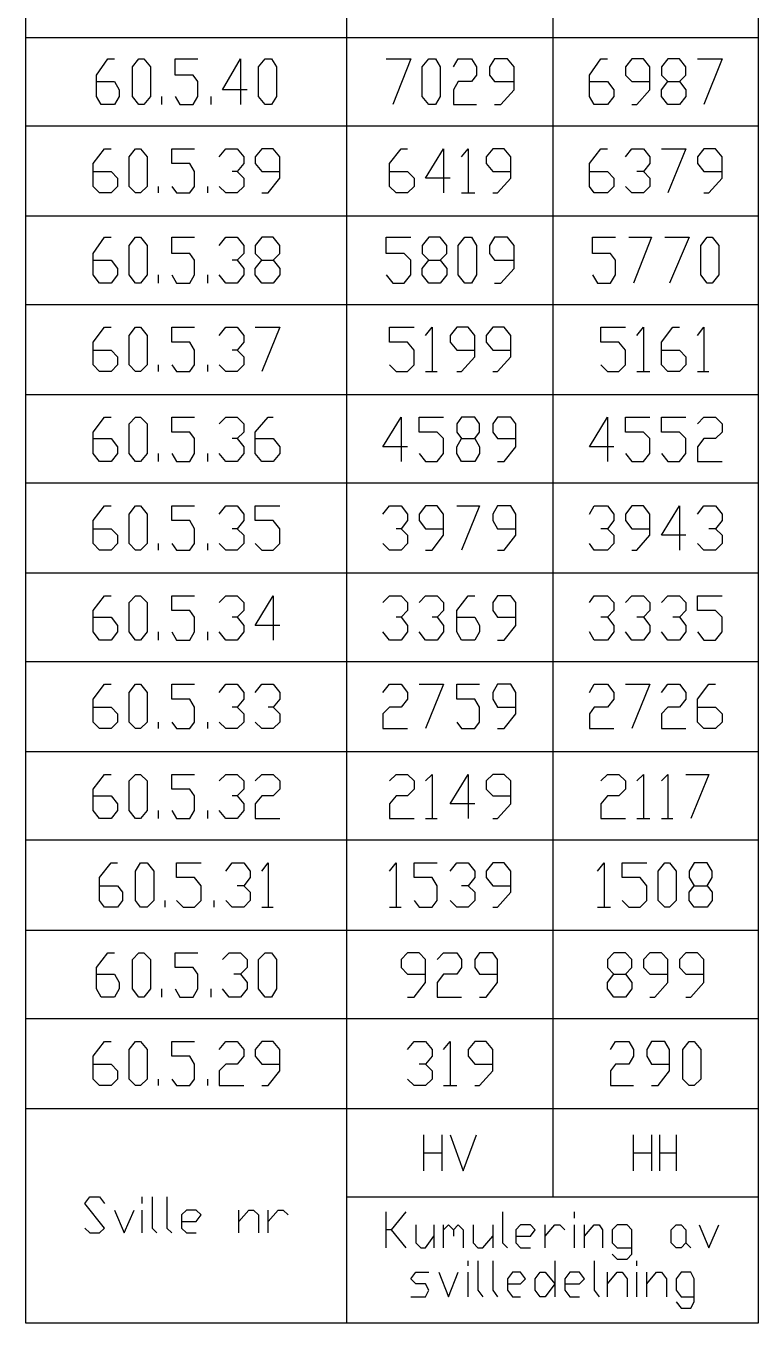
# Model space of a CAD drawing. Header units: millimetres. Extents: x -45 to 90, y -17 to 16.
# Drawn here: x -22.948 to -20.899, y -4.346 to -0.715 of the extents above; entities that cross this region are included whole.
import ezdxf

# ---------------------------------------------------------------- set-up
doc = ezdxf.new("R2010")
doc.units = ezdxf.units.MM
doc.layers.add('PDF_Geometry', color=7, linetype='Continuous')

msp = doc.modelspace()

# ---------------------------------------------------------------- linework, layer by layer
at = {"layer": 'PDF_Geometry', "lineweight": 25}
for points in [[(-20.899, -4.3457), (-22.9481, -4.3457), (-22.9481, 2.7505), (-20.899, 2.7505)], [(-22.6318, -0.9352), (-22.6501, -0.9122), (-22.6501, -0.8297), (-22.6318, -0.8068), (-22.618, -0.8068), (-22.5997, -0.8297), (-22.5997, -0.9122), (-22.618, -0.9352)], [(-22.2788, -0.9352), (-22.2972, -0.9122), (-22.2972, -0.8297), (-22.2788, -0.8068), (-22.2605, -0.8068), (-22.2467, -0.8297), (-22.2467, -0.9122), (-22.2605, -0.9352)], [(-21.8204, -0.9352), (-21.8387, -0.9122), (-21.8387, -0.8297), (-21.8204, -0.8068), (-21.8021, -0.8068), (-21.7883, -0.8297), (-21.7883, -0.9122), (-21.8021, -0.9352)], [(-22.641, -1.1827), (-22.6593, -1.1644), (-22.6593, -1.0819), (-22.641, -1.0589), (-22.6272, -1.0589), (-22.6089, -1.0819), (-22.6089, -1.1644), (-22.6272, -1.1827)], [(-22.641, -1.4348), (-22.6593, -1.4119), (-22.6593, -1.3294), (-22.641, -1.3065), (-22.6272, -1.3065), (-22.6089, -1.3294), (-22.6089, -1.4119), (-22.6272, -1.4348)], [(-21.7196, -1.4348), (-21.7379, -1.4119), (-21.7379, -1.3294), (-21.7196, -1.3065), (-21.7012, -1.3065), (-21.6875, -1.3294), (-21.6875, -1.4119), (-21.7012, -1.4348)], [(-21.0411, -1.4348), (-21.0594, -1.4119), (-21.0594, -1.3294), (-21.0411, -1.3065), (-21.0274, -1.3065), (-21.009, -1.3294), (-21.009, -1.4119), (-21.0274, -1.4348)], [(-22.641, -1.6824), (-22.6593, -1.664), (-22.6593, -1.5813), (-22.641, -1.5586), (-22.6272, -1.5586), (-22.6089, -1.5813), (-22.6089, -1.664), (-22.6272, -1.6824)], [(-22.641, -1.9345), (-22.6593, -1.9116), (-22.6593, -1.8291), (-22.641, -1.8105), (-22.6272, -1.8105), (-22.6089, -1.8291), (-22.6089, -1.9116), (-22.6272, -1.9345)], [(-22.641, -2.182), (-22.6593, -2.1637), (-22.6593, -2.0812), (-22.641, -2.0583), (-22.6272, -2.0583), (-22.6089, -2.0812), (-22.6089, -2.1637), (-22.6272, -2.182)], [(-22.641, -2.4342), (-22.6593, -2.4112), (-22.6593, -2.3287), (-22.641, -2.3104), (-22.6272, -2.3104), (-22.6089, -2.3287), (-22.6089, -2.4112), (-22.6272, -2.4342)], [(-22.641, -2.6817), (-22.6593, -2.6634), (-22.6593, -2.5809), (-22.641, -2.5579), (-22.6272, -2.5579), (-22.6089, -2.5809), (-22.6089, -2.6634), (-22.6272, -2.6817)], [(-22.641, -2.9338), (-22.6593, -2.9109), (-22.6593, -2.8284), (-22.641, -2.8101), (-22.6272, -2.8101), (-22.6089, -2.8284), (-22.6089, -2.9109), (-22.6272, -2.9338)], [(-22.6272, -3.1814), (-22.641, -3.163), (-22.641, -3.0805), (-22.6272, -3.0576), (-22.6089, -3.0576), (-22.5905, -3.0805), (-22.5905, -3.163), (-22.6089, -3.1814)], [(-21.1603, -3.1814), (-21.1786, -3.163), (-21.1786, -3.0805), (-21.1603, -3.0576), (-21.1465, -3.0576), (-21.1282, -3.0805), (-21.1282, -3.163), (-21.1465, -3.1814)], [(-22.6318, -3.4335), (-22.6501, -3.4106), (-22.6501, -3.3281), (-22.6318, -3.3097), (-22.618, -3.3097), (-22.5997, -3.3281), (-22.5997, -3.4106), (-22.618, -3.4335)], [(-22.2788, -3.4335), (-22.2972, -3.4106), (-22.2972, -3.3281), (-22.2788, -3.3097), (-22.2605, -3.3097), (-22.2467, -3.3281), (-22.2467, -3.4106), (-22.2605, -3.4335)], [(-22.641, -3.681), (-22.6593, -3.6627), (-22.6593, -3.5802), (-22.641, -3.5573), (-22.6272, -3.5573), (-22.6089, -3.5802), (-22.6089, -3.6627), (-22.6272, -3.681)], [(-21.0915, -3.681), (-21.1099, -3.6627), (-21.1099, -3.5802), (-21.0915, -3.5573), (-21.0778, -3.5573), (-21.0594, -3.5802), (-21.0594, -3.6627), (-21.0778, -3.681)], [(-21.1145, -4.1349), (-21.1282, -4.1349), (-21.142, -4.1211), (-21.142, -4.0845), (-21.1282, -4.0707), (-21.1145, -4.0707), (-21.1007, -4.0845), (-21.1007, -4.1211)], [(-21.4674, -4.2357), (-21.4949, -4.2724), (-21.5087, -4.2724), (-21.5224, -4.2541), (-21.5224, -4.222), (-21.5087, -4.2036), (-21.4949, -4.2036)]]:
    msp.add_lwpolyline(points, close=True, dxfattribs=at)
for points in [[(-22.0496, -4.3457), (-22.0496, 2.7505)], [(-21.472, -3.9928), (-21.472, 2.7505)], [(-22.9481, -0.7472), (-20.899, -0.7472)], [(-22.751, -0.871), (-22.7006, -0.871), (-22.6868, -0.8937), (-22.6868, -0.9122), (-22.7006, -0.9352), (-22.7372, -0.9352), (-22.751, -0.9122), (-22.751, -0.8526), (-22.7189, -0.8068), (-22.7006, -0.8068)], [(-22.5309, -0.9122), (-22.5172, -0.9352), (-22.4805, -0.9352), (-22.4668, -0.9122), (-22.4668, -0.871), (-22.4805, -0.8526), (-22.5309, -0.8526), (-22.5309, -0.8068), (-22.4668, -0.8068)], [(-22.3292, -0.8937), (-22.398, -0.8937), (-22.3476, -0.8068), (-22.3476, -0.9352)], [(-21.9396, -0.8068), (-21.8708, -0.8068), (-21.9213, -0.9352)], [(-21.7516, -0.8297), (-21.7379, -0.8068), (-21.7012, -0.8068), (-21.6875, -0.8297), (-21.6875, -0.8526), (-21.7012, -0.871), (-21.7379, -0.871), (-21.7516, -0.8937), (-21.7516, -0.9352), (-21.6875, -0.9352)], [(-21.637, -0.9352), (-21.6187, -0.9352), (-21.582, -0.8937), (-21.582, -0.8297), (-21.6004, -0.8068), (-21.637, -0.8068), (-21.6508, -0.8297), (-21.6508, -0.8526), (-21.637, -0.871), (-21.582, -0.871)], [(-21.3712, -0.871), (-21.3207, -0.871), (-21.3024, -0.8937), (-21.3024, -0.9122), (-21.3207, -0.9352), (-21.3574, -0.9352), (-21.3712, -0.9122), (-21.3712, -0.8526), (-21.3391, -0.8068), (-21.3207, -0.8068)], [(-21.252, -0.9352), (-21.2382, -0.9352), (-21.2016, -0.8937), (-21.2016, -0.8297), (-21.2199, -0.8068), (-21.252, -0.8068), (-21.2703, -0.8297), (-21.2703, -0.8526), (-21.252, -0.871), (-21.2016, -0.871)], [(-21.119, -0.871), (-21.1007, -0.8937), (-21.1007, -0.9122), (-21.119, -0.9352), (-21.1511, -0.9352), (-21.1695, -0.9122), (-21.1695, -0.8937), (-21.1511, -0.871), (-21.119, -0.871), (-21.1007, -0.8526), (-21.1007, -0.8297), (-21.119, -0.8068), (-21.1511, -0.8068), (-21.1695, -0.8297), (-21.1695, -0.8526), (-21.1511, -0.871)], [(-21.0686, -0.8068), (-20.9998, -0.8068), (-21.0503, -0.9352)], [(-22.5676, -0.9352), (-22.5676, -0.9122)], [(-22.4301, -0.9352), (-22.4301, -0.9122)], [(-22.9481, -0.9948), (-20.899, -0.9948)], [(-22.7602, -1.1229), (-22.7097, -1.1229), (-22.6914, -1.1414), (-22.6914, -1.1644), (-22.7097, -1.1827), (-22.7418, -1.1827), (-22.7602, -1.1644), (-22.7602, -1.1002), (-22.7281, -1.0589), (-22.7097, -1.0589)], [(-22.5401, -1.1644), (-22.5264, -1.1827), (-22.4897, -1.1827), (-22.4759, -1.1644), (-22.4759, -1.1229), (-22.4897, -1.1002), (-22.5401, -1.1002), (-22.5401, -1.0589), (-22.4759, -1.0589)], [(-22.4072, -1.0819), (-22.3888, -1.0589), (-22.3567, -1.0589), (-22.3384, -1.0819), (-22.3384, -1.1002), (-22.3567, -1.1229), (-22.3705, -1.1229)], [(-22.288, -1.1827), (-22.2697, -1.1827), (-22.2376, -1.1414), (-22.2376, -1.0819), (-22.2559, -1.0589), (-22.288, -1.0589), (-22.3063, -1.0819), (-22.3063, -1.1002), (-22.288, -1.1229), (-22.2376, -1.1229)], [(-21.9304, -1.1229), (-21.88, -1.1229), (-21.8617, -1.1414), (-21.8617, -1.1644), (-21.88, -1.1827), (-21.9121, -1.1827), (-21.9304, -1.1644), (-21.9304, -1.1002), (-21.8983, -1.0589), (-21.88, -1.0589)], [(-21.7608, -1.1414), (-21.8296, -1.1414), (-21.7792, -1.0589), (-21.7792, -1.1827)], [(-21.7287, -1.0819), (-21.7104, -1.0589), (-21.7104, -1.1827)], [(-21.6416, -1.1827), (-21.6279, -1.1827), (-21.5912, -1.1414), (-21.5912, -1.0819), (-21.6095, -1.0589), (-21.6416, -1.0589), (-21.66, -1.0819), (-21.66, -1.1002), (-21.6416, -1.1229), (-21.5912, -1.1229)], [(-21.3712, -1.1229), (-21.3207, -1.1229), (-21.3024, -1.1414), (-21.3024, -1.1644), (-21.3207, -1.1827), (-21.3574, -1.1827), (-21.3712, -1.1644), (-21.3712, -1.1002), (-21.3391, -1.0589), (-21.3207, -1.0589)], [(-21.2703, -1.0819), (-21.252, -1.0589), (-21.2199, -1.0589), (-21.2016, -1.0819), (-21.2016, -1.1002), (-21.2199, -1.1229), (-21.2382, -1.1229)], [(-21.1695, -1.0589), (-21.1007, -1.0589), (-21.1511, -1.1827)], [(-21.0503, -1.1827), (-21.0365, -1.1827), (-20.9998, -1.1414), (-20.9998, -1.0819), (-21.0182, -1.0589), (-21.0503, -1.0589), (-21.0686, -1.0819), (-21.0686, -1.1002), (-21.0503, -1.1229), (-20.9998, -1.1229)], [(-22.3567, -1.1229), (-22.3384, -1.1414), (-22.3384, -1.1644), (-22.3567, -1.1827), (-22.3888, -1.1827), (-22.4072, -1.1644)], [(-21.2199, -1.1229), (-21.2016, -1.1414), (-21.2016, -1.1644), (-21.2199, -1.1827), (-21.252, -1.1827), (-21.2703, -1.1644)], [(-22.5768, -1.1827), (-22.5768, -1.1644)], [(-22.4393, -1.1827), (-22.4393, -1.1644)], [(-21.7287, -1.1827), (-21.6921, -1.1827)], [(-22.9481, -1.2469), (-20.899, -1.2469)], [(-22.7602, -1.3707), (-22.7097, -1.3707), (-22.6914, -1.3936), (-22.6914, -1.4119), (-22.7097, -1.4348), (-22.7418, -1.4348), (-22.7602, -1.4119), (-22.7602, -1.3521), (-22.7281, -1.3065), (-22.7097, -1.3065)], [(-22.5401, -1.4119), (-22.5264, -1.4348), (-22.4897, -1.4348), (-22.4759, -1.4119), (-22.4759, -1.3707), (-22.4897, -1.3521), (-22.5401, -1.3521), (-22.5401, -1.3065), (-22.4759, -1.3065)], [(-22.4072, -1.3294), (-22.3888, -1.3065), (-22.3567, -1.3065), (-22.3384, -1.3294), (-22.3384, -1.3521), (-22.3567, -1.3707), (-22.3705, -1.3707)], [(-22.2559, -1.3707), (-22.2376, -1.3936), (-22.2376, -1.4119), (-22.2559, -1.4348), (-22.288, -1.4348), (-22.3063, -1.4119), (-22.3063, -1.3936), (-22.288, -1.3707), (-22.2559, -1.3707), (-22.2376, -1.3521), (-22.2376, -1.3294), (-22.2559, -1.3065), (-22.288, -1.3065), (-22.3063, -1.3294), (-22.3063, -1.3521), (-22.288, -1.3707)], [(-21.9396, -1.4119), (-21.9213, -1.4348), (-21.8892, -1.4348), (-21.8708, -1.4119), (-21.8708, -1.3707), (-21.8892, -1.3521), (-21.9396, -1.3521), (-21.9396, -1.3065), (-21.8708, -1.3065)], [(-21.7883, -1.3707), (-21.77, -1.3936), (-21.77, -1.4119), (-21.7883, -1.4348), (-21.8204, -1.4348), (-21.8387, -1.4119), (-21.8387, -1.3936), (-21.8204, -1.3707), (-21.7883, -1.3707), (-21.77, -1.3521), (-21.77, -1.3294), (-21.7883, -1.3065), (-21.8204, -1.3065), (-21.8387, -1.3294), (-21.8387, -1.3521), (-21.8204, -1.3707)], [(-21.637, -1.4348), (-21.6187, -1.4348), (-21.582, -1.3936), (-21.582, -1.3294), (-21.6004, -1.3065), (-21.637, -1.3065), (-21.6508, -1.3294), (-21.6508, -1.3521), (-21.637, -1.3707), (-21.582, -1.3707)], [(-21.362, -1.4119), (-21.3482, -1.4348), (-21.3116, -1.4348), (-21.2978, -1.4119), (-21.2978, -1.3707), (-21.3116, -1.3521), (-21.362, -1.3521), (-21.362, -1.3065), (-21.2978, -1.3065)], [(-21.2611, -1.3065), (-21.197, -1.3065), (-21.2474, -1.4348)], [(-21.1603, -1.3065), (-21.0915, -1.3065), (-21.1465, -1.4348)], [(-22.3567, -1.3707), (-22.3384, -1.3936), (-22.3384, -1.4119), (-22.3567, -1.4348), (-22.3888, -1.4348), (-22.4072, -1.4119)], [(-22.5768, -1.4348), (-22.5768, -1.4119)], [(-22.4393, -1.4348), (-22.4393, -1.4119)], [(-22.9481, -1.4944), (-20.899, -1.4944)], [(-22.7602, -1.6228), (-22.7097, -1.6228), (-22.6914, -1.6411), (-22.6914, -1.664), (-22.7097, -1.6824), (-22.7418, -1.6824), (-22.7602, -1.664), (-22.7602, -1.5999), (-22.7281, -1.5586), (-22.7097, -1.5586)], [(-22.5401, -1.664), (-22.5264, -1.6824), (-22.4897, -1.6824), (-22.4759, -1.664), (-22.4759, -1.6228), (-22.4897, -1.5999), (-22.5401, -1.5999), (-22.5401, -1.5586), (-22.4759, -1.5586)], [(-22.4072, -1.5813), (-22.3888, -1.5586), (-22.3567, -1.5586), (-22.3384, -1.5813), (-22.3384, -1.5999), (-22.3567, -1.6228), (-22.3705, -1.6228)], [(-22.3063, -1.5586), (-22.2376, -1.5586), (-22.288, -1.6824)], [(-21.9304, -1.664), (-21.9121, -1.6824), (-21.88, -1.6824), (-21.8617, -1.664), (-21.8617, -1.6228), (-21.88, -1.5999), (-21.9304, -1.5999), (-21.9304, -1.5586), (-21.8617, -1.5586)], [(-21.8296, -1.5813), (-21.8112, -1.5586), (-21.8112, -1.6824)], [(-21.7425, -1.6824), (-21.7287, -1.6824), (-21.6921, -1.6411), (-21.6921, -1.5813), (-21.7104, -1.5586), (-21.7425, -1.5586), (-21.7608, -1.5813), (-21.7608, -1.5999), (-21.7425, -1.6228), (-21.6921, -1.6228)], [(-21.6416, -1.6824), (-21.6279, -1.6824), (-21.5912, -1.6411), (-21.5912, -1.5813), (-21.6095, -1.5586), (-21.6416, -1.5586), (-21.66, -1.5813), (-21.66, -1.5999), (-21.6416, -1.6228), (-21.5912, -1.6228)], [(-21.3391, -1.664), (-21.3207, -1.6824), (-21.2886, -1.6824), (-21.2703, -1.664), (-21.2703, -1.6228), (-21.2886, -1.5999), (-21.3391, -1.5999), (-21.3391, -1.5586), (-21.2703, -1.5586)], [(-21.2382, -1.5813), (-21.2199, -1.5586), (-21.2199, -1.6824)], [(-21.1695, -1.6228), (-21.119, -1.6228), (-21.1007, -1.6411), (-21.1007, -1.664), (-21.119, -1.6824), (-21.1511, -1.6824), (-21.1695, -1.664), (-21.1695, -1.5999), (-21.1374, -1.5586), (-21.119, -1.5586)], [(-21.0686, -1.5813), (-21.0503, -1.5586), (-21.0503, -1.6824)], [(-22.3567, -1.6228), (-22.3384, -1.6411), (-22.3384, -1.664), (-22.3567, -1.6824), (-22.3888, -1.6824), (-22.4072, -1.664)], [(-22.5768, -1.6824), (-22.5768, -1.664)], [(-22.4393, -1.6824), (-22.4393, -1.664)], [(-21.8296, -1.6824), (-21.7975, -1.6824)], [(-21.2382, -1.6824), (-21.2016, -1.6824)], [(-21.0686, -1.6824), (-21.0365, -1.6824)], [(-22.9481, -1.7465), (-20.899, -1.7465)], [(-22.7602, -1.8703), (-22.7097, -1.8703), (-22.6914, -1.8932), (-22.6914, -1.9116), (-22.7097, -1.9345), (-22.7418, -1.9345), (-22.7602, -1.9116), (-22.7602, -1.852), (-22.7281, -1.8105), (-22.7097, -1.8105)], [(-22.5401, -1.9116), (-22.5264, -1.9345), (-22.4897, -1.9345), (-22.4759, -1.9116), (-22.4759, -1.8703), (-22.4897, -1.852), (-22.5401, -1.852), (-22.5401, -1.8105), (-22.4759, -1.8105)], [(-22.4072, -1.8291), (-22.3888, -1.8105), (-22.3567, -1.8105), (-22.3384, -1.8291), (-22.3384, -1.852), (-22.3567, -1.8703), (-22.3705, -1.8703)], [(-22.3063, -1.8703), (-22.2559, -1.8703), (-22.2376, -1.8932), (-22.2376, -1.9116), (-22.2559, -1.9345), (-22.288, -1.9345), (-22.3063, -1.9116), (-22.3063, -1.852), (-22.2697, -1.8105), (-22.2559, -1.8105)], [(-21.88, -1.8932), (-21.9488, -1.8932), (-21.8983, -1.8105), (-21.8983, -1.9345)], [(-21.8479, -1.9116), (-21.8296, -1.9345), (-21.7975, -1.9345), (-21.7792, -1.9116), (-21.7792, -1.8703), (-21.7975, -1.852), (-21.8479, -1.852), (-21.8479, -1.8105), (-21.7792, -1.8105)], [(-21.6921, -1.8703), (-21.6783, -1.8932), (-21.6783, -1.9116), (-21.6921, -1.9345), (-21.7287, -1.9345), (-21.7425, -1.9116), (-21.7425, -1.8932), (-21.7287, -1.8703), (-21.6921, -1.8703), (-21.6783, -1.852), (-21.6783, -1.8291), (-21.6921, -1.8105), (-21.7287, -1.8105), (-21.7425, -1.8291), (-21.7425, -1.852), (-21.7287, -1.8703)], [(-21.6279, -1.9345), (-21.6095, -1.9345), (-21.5774, -1.8932), (-21.5774, -1.8291), (-21.5912, -1.8105), (-21.6279, -1.8105), (-21.6416, -1.8291), (-21.6416, -1.852), (-21.6279, -1.8703), (-21.5774, -1.8703)], [(-21.3024, -1.8932), (-21.3712, -1.8932), (-21.3207, -1.8105), (-21.3207, -1.9345)], [(-21.2703, -1.9116), (-21.252, -1.9345), (-21.2199, -1.9345), (-21.2016, -1.9116), (-21.2016, -1.8703), (-21.2199, -1.852), (-21.2703, -1.852), (-21.2703, -1.8105), (-21.2016, -1.8105)], [(-21.1695, -1.9116), (-21.1511, -1.9345), (-21.119, -1.9345), (-21.1007, -1.9116), (-21.1007, -1.8703), (-21.119, -1.852), (-21.1695, -1.852), (-21.1695, -1.8105), (-21.1007, -1.8105)], [(-21.0686, -1.8291), (-21.0503, -1.8105), (-21.0182, -1.8105), (-20.9998, -1.8291), (-20.9998, -1.852), (-21.0182, -1.8703), (-21.0503, -1.8703), (-21.0686, -1.8932), (-21.0686, -1.9345), (-20.9998, -1.9345)], [(-22.3567, -1.8703), (-22.3384, -1.8932), (-22.3384, -1.9116), (-22.3567, -1.9345), (-22.3888, -1.9345), (-22.4072, -1.9116)], [(-22.5768, -1.9345), (-22.5768, -1.9116)], [(-22.4393, -1.9345), (-22.4393, -1.9116)], [(-22.9481, -1.9941), (-20.899, -1.9941)], [(-22.7602, -2.1224), (-22.7097, -2.1224), (-22.6914, -2.1408), (-22.6914, -2.1637), (-22.7097, -2.182), (-22.7418, -2.182), (-22.7602, -2.1637), (-22.7602, -2.0995), (-22.7281, -2.0583), (-22.7097, -2.0583)], [(-22.5401, -2.1637), (-22.5264, -2.182), (-22.4897, -2.182), (-22.4759, -2.1637), (-22.4759, -2.1224), (-22.4897, -2.0995), (-22.5401, -2.0995), (-22.5401, -2.0583), (-22.4759, -2.0583)], [(-22.4072, -2.0812), (-22.3888, -2.0583), (-22.3567, -2.0583), (-22.3384, -2.0812), (-22.3384, -2.0995), (-22.3567, -2.1224), (-22.3705, -2.1224)], [(-22.3063, -2.1637), (-22.288, -2.182), (-22.2559, -2.182), (-22.2376, -2.1637), (-22.2376, -2.1224), (-22.2559, -2.0995), (-22.3063, -2.0995), (-22.3063, -2.0583), (-22.2376, -2.0583)], [(-21.9488, -2.0812), (-21.9304, -2.0583), (-21.8983, -2.0583), (-21.88, -2.0812), (-21.88, -2.0995), (-21.8983, -2.1224), (-21.9121, -2.1224)], [(-21.8296, -2.182), (-21.8112, -2.182), (-21.7792, -2.1408), (-21.7792, -2.0812), (-21.7975, -2.0583), (-21.8296, -2.0583), (-21.8479, -2.0812), (-21.8479, -2.0995), (-21.8296, -2.1224), (-21.7792, -2.1224)], [(-21.7425, -2.0583), (-21.6783, -2.0583), (-21.7287, -2.182)], [(-21.6279, -2.182), (-21.6095, -2.182), (-21.5774, -2.1408), (-21.5774, -2.0812), (-21.5912, -2.0583), (-21.6279, -2.0583), (-21.6416, -2.0812), (-21.6416, -2.0995), (-21.6279, -2.1224), (-21.5774, -2.1224)], [(-21.3712, -2.0812), (-21.3574, -2.0583), (-21.3207, -2.0583), (-21.3024, -2.0812), (-21.3024, -2.0995), (-21.3207, -2.1224), (-21.3391, -2.1224)], [(-21.252, -2.182), (-21.2382, -2.182), (-21.2016, -2.1408), (-21.2016, -2.0812), (-21.2199, -2.0583), (-21.252, -2.0583), (-21.2703, -2.0812), (-21.2703, -2.0995), (-21.252, -2.1224), (-21.2016, -2.1224)], [(-21.1007, -2.1408), (-21.1695, -2.1408), (-21.119, -2.0583), (-21.119, -2.182)], [(-21.0686, -2.0812), (-21.0503, -2.0583), (-21.0182, -2.0583), (-20.9998, -2.0812), (-20.9998, -2.0995), (-21.0182, -2.1224), (-21.0365, -2.1224)], [(-22.3567, -2.1224), (-22.3384, -2.1408), (-22.3384, -2.1637), (-22.3567, -2.182), (-22.3888, -2.182), (-22.4072, -2.1637)], [(-21.8983, -2.1224), (-21.88, -2.1408), (-21.88, -2.1637), (-21.8983, -2.182), (-21.9304, -2.182), (-21.9488, -2.1637)], [(-21.3207, -2.1224), (-21.3024, -2.1408), (-21.3024, -2.1637), (-21.3207, -2.182), (-21.3574, -2.182), (-21.3712, -2.1637)], [(-21.0182, -2.1224), (-20.9998, -2.1408), (-20.9998, -2.1637), (-21.0182, -2.182), (-21.0503, -2.182), (-21.0686, -2.1637)], [(-22.5768, -2.182), (-22.5768, -2.1637)], [(-22.4393, -2.182), (-22.4393, -2.1637)], [(-22.9481, -2.2462), (-20.899, -2.2462)], [(-22.7602, -2.37), (-22.7097, -2.37), (-22.6914, -2.3929), (-22.6914, -2.4112), (-22.7097, -2.4342), (-22.7418, -2.4342), (-22.7602, -2.4112), (-22.7602, -2.3517), (-22.7281, -2.3104), (-22.7097, -2.3104)], [(-22.5401, -2.4112), (-22.5264, -2.4342), (-22.4897, -2.4342), (-22.4759, -2.4112), (-22.4759, -2.37), (-22.4897, -2.3517), (-22.5401, -2.3517), (-22.5401, -2.3104), (-22.4759, -2.3104)], [(-22.4072, -2.3287), (-22.3888, -2.3104), (-22.3567, -2.3104), (-22.3384, -2.3287), (-22.3384, -2.3517), (-22.3567, -2.37), (-22.3705, -2.37)], [(-22.2376, -2.3929), (-22.3063, -2.3929), (-22.2559, -2.3104), (-22.2559, -2.4342)], [(-21.9488, -2.3287), (-21.9304, -2.3104), (-21.8983, -2.3104), (-21.88, -2.3287), (-21.88, -2.3517), (-21.8983, -2.37), (-21.9121, -2.37)], [(-21.8479, -2.3287), (-21.8296, -2.3104), (-21.7975, -2.3104), (-21.7792, -2.3287), (-21.7792, -2.3517), (-21.7975, -2.37), (-21.8112, -2.37)], [(-21.7425, -2.37), (-21.6921, -2.37), (-21.6783, -2.3929), (-21.6783, -2.4112), (-21.6921, -2.4342), (-21.7287, -2.4342), (-21.7425, -2.4112), (-21.7425, -2.3517), (-21.7104, -2.3104), (-21.6921, -2.3104)], [(-21.6279, -2.4342), (-21.6095, -2.4342), (-21.5774, -2.3929), (-21.5774, -2.3287), (-21.5912, -2.3104), (-21.6279, -2.3104), (-21.6416, -2.3287), (-21.6416, -2.3517), (-21.6279, -2.37), (-21.5774, -2.37)], [(-21.3712, -2.3287), (-21.3574, -2.3104), (-21.3207, -2.3104), (-21.3024, -2.3287), (-21.3024, -2.3517), (-21.3207, -2.37), (-21.3391, -2.37)], [(-21.2703, -2.3287), (-21.252, -2.3104), (-21.2199, -2.3104), (-21.2016, -2.3287), (-21.2016, -2.3517), (-21.2199, -2.37), (-21.2382, -2.37)], [(-21.1695, -2.3287), (-21.1511, -2.3104), (-21.119, -2.3104), (-21.1007, -2.3287), (-21.1007, -2.3517), (-21.119, -2.37), (-21.1374, -2.37)], [(-21.0686, -2.4112), (-21.0503, -2.4342), (-21.0182, -2.4342), (-20.9998, -2.4112), (-20.9998, -2.37), (-21.0182, -2.3517), (-21.0686, -2.3517), (-21.0686, -2.3104), (-20.9998, -2.3104)], [(-22.3567, -2.37), (-22.3384, -2.3929), (-22.3384, -2.4112), (-22.3567, -2.4342), (-22.3888, -2.4342), (-22.4072, -2.4112)], [(-21.8983, -2.37), (-21.88, -2.3929), (-21.88, -2.4112), (-21.8983, -2.4342), (-21.9304, -2.4342), (-21.9488, -2.4112)], [(-21.7975, -2.37), (-21.7792, -2.3929), (-21.7792, -2.4112), (-21.7975, -2.4342), (-21.8296, -2.4342), (-21.8479, -2.4112)], [(-21.3207, -2.37), (-21.3024, -2.3929), (-21.3024, -2.4112), (-21.3207, -2.4342), (-21.3574, -2.4342), (-21.3712, -2.4112)], [(-21.2199, -2.37), (-21.2016, -2.3929), (-21.2016, -2.4112), (-21.2199, -2.4342), (-21.252, -2.4342), (-21.2703, -2.4112)], [(-21.119, -2.37), (-21.1007, -2.3929), (-21.1007, -2.4112), (-21.119, -2.4342), (-21.1511, -2.4342), (-21.1695, -2.4112)], [(-22.5768, -2.4342), (-22.5768, -2.4112)], [(-22.4393, -2.4342), (-22.4393, -2.4112)], [(-22.9481, -2.4938), (-20.899, -2.4938)], [(-22.7602, -2.6221), (-22.7097, -2.6221), (-22.6914, -2.6405), (-22.6914, -2.6634), (-22.7097, -2.6817), (-22.7418, -2.6817), (-22.7602, -2.6634), (-22.7602, -2.5992), (-22.7281, -2.5579), (-22.7097, -2.5579)], [(-22.5401, -2.6634), (-22.5264, -2.6817), (-22.4897, -2.6817), (-22.4759, -2.6634), (-22.4759, -2.6221), (-22.4897, -2.5992), (-22.5401, -2.5992), (-22.5401, -2.5579), (-22.4759, -2.5579)], [(-22.4072, -2.5809), (-22.3888, -2.5579), (-22.3567, -2.5579), (-22.3384, -2.5809), (-22.3384, -2.5992), (-22.3567, -2.6221), (-22.3705, -2.6221)], [(-22.3063, -2.5809), (-22.288, -2.5579), (-22.2559, -2.5579), (-22.2376, -2.5809), (-22.2376, -2.5992), (-22.2559, -2.6221), (-22.2697, -2.6221)], [(-21.9488, -2.5809), (-21.9304, -2.5579), (-21.8983, -2.5579), (-21.88, -2.5809), (-21.88, -2.5992), (-21.8983, -2.6221), (-21.9304, -2.6221), (-21.9488, -2.6405), (-21.9488, -2.6817), (-21.88, -2.6817)], [(-21.8479, -2.5579), (-21.7792, -2.5579), (-21.8296, -2.6817)], [(-21.7425, -2.6634), (-21.7287, -2.6817), (-21.6921, -2.6817), (-21.6783, -2.6634), (-21.6783, -2.6221), (-21.6921, -2.5992), (-21.7425, -2.5992), (-21.7425, -2.5579), (-21.6783, -2.5579)], [(-21.6279, -2.6817), (-21.6095, -2.6817), (-21.5774, -2.6405), (-21.5774, -2.5809), (-21.5912, -2.5579), (-21.6279, -2.5579), (-21.6416, -2.5809), (-21.6416, -2.5992), (-21.6279, -2.6221), (-21.5774, -2.6221)], [(-21.3712, -2.5809), (-21.3574, -2.5579), (-21.3207, -2.5579), (-21.3024, -2.5809), (-21.3024, -2.5992), (-21.3207, -2.6221), (-21.3574, -2.6221), (-21.3712, -2.6405), (-21.3712, -2.6817), (-21.3024, -2.6817)], [(-21.2703, -2.5579), (-21.2016, -2.5579), (-21.252, -2.6817)], [(-21.1695, -2.5809), (-21.1511, -2.5579), (-21.119, -2.5579), (-21.1007, -2.5809), (-21.1007, -2.5992), (-21.119, -2.6221), (-21.1511, -2.6221), (-21.1695, -2.6405), (-21.1695, -2.6817), (-21.1007, -2.6817)], [(-21.0686, -2.6221), (-21.0182, -2.6221), (-20.9998, -2.6405), (-20.9998, -2.6634), (-21.0182, -2.6817), (-21.0503, -2.6817), (-21.0686, -2.6634), (-21.0686, -2.5992), (-21.0365, -2.5579), (-21.0182, -2.5579)], [(-22.3567, -2.6221), (-22.3384, -2.6405), (-22.3384, -2.6634), (-22.3567, -2.6817), (-22.3888, -2.6817), (-22.4072, -2.6634)], [(-22.2559, -2.6221), (-22.2376, -2.6405), (-22.2376, -2.6634), (-22.2559, -2.6817), (-22.288, -2.6817), (-22.3063, -2.6634)], [(-22.5768, -2.6817), (-22.5768, -2.6634)], [(-22.4393, -2.6817), (-22.4393, -2.6634)], [(-22.9481, -2.7459), (-20.899, -2.7459)], [(-22.7602, -2.8697), (-22.7097, -2.8697), (-22.6914, -2.8926), (-22.6914, -2.9109), (-22.7097, -2.9338), (-22.7418, -2.9338), (-22.7602, -2.9109), (-22.7602, -2.8513), (-22.7281, -2.8101), (-22.7097, -2.8101)], [(-22.5401, -2.9109), (-22.5264, -2.9338), (-22.4897, -2.9338), (-22.4759, -2.9109), (-22.4759, -2.8697), (-22.4897, -2.8513), (-22.5401, -2.8513), (-22.5401, -2.8101), (-22.4759, -2.8101)], [(-22.4072, -2.8284), (-22.3888, -2.8101), (-22.3567, -2.8101), (-22.3384, -2.8284), (-22.3384, -2.8513), (-22.3567, -2.8697), (-22.3705, -2.8697)], [(-22.3063, -2.8284), (-22.288, -2.8101), (-22.2559, -2.8101), (-22.2376, -2.8284), (-22.2376, -2.8513), (-22.2559, -2.8697), (-22.288, -2.8697), (-22.3063, -2.8926), (-22.3063, -2.9338), (-22.2376, -2.9338)], [(-21.9304, -2.8284), (-21.9121, -2.8101), (-21.88, -2.8101), (-21.8617, -2.8284), (-21.8617, -2.8513), (-21.88, -2.8697), (-21.9121, -2.8697), (-21.9304, -2.8926), (-21.9304, -2.9338), (-21.8617, -2.9338)], [(-21.8296, -2.8284), (-21.8112, -2.8101), (-21.8112, -2.9338)], [(-21.6921, -2.8926), (-21.7608, -2.8926), (-21.7104, -2.8101), (-21.7104, -2.9338)], [(-21.6416, -2.9338), (-21.6279, -2.9338), (-21.5912, -2.8926), (-21.5912, -2.8284), (-21.6095, -2.8101), (-21.6416, -2.8101), (-21.66, -2.8284), (-21.66, -2.8513), (-21.6416, -2.8697), (-21.5912, -2.8697)], [(-21.3391, -2.8284), (-21.3207, -2.8101), (-21.2886, -2.8101), (-21.2703, -2.8284), (-21.2703, -2.8513), (-21.2886, -2.8697), (-21.3207, -2.8697), (-21.3391, -2.8926), (-21.3391, -2.9338), (-21.2703, -2.9338)], [(-21.2382, -2.8284), (-21.2199, -2.8101), (-21.2199, -2.9338)], [(-21.1695, -2.8284), (-21.1511, -2.8101), (-21.1511, -2.9338)], [(-21.1007, -2.8101), (-21.0365, -2.8101), (-21.0869, -2.9338)], [(-22.3567, -2.8697), (-22.3384, -2.8926), (-22.3384, -2.9109), (-22.3567, -2.9338), (-22.3888, -2.9338), (-22.4072, -2.9109)], [(-22.5768, -2.9338), (-22.5768, -2.9109)], [(-22.4393, -2.9338), (-22.4393, -2.9109)], [(-21.8296, -2.9338), (-21.7975, -2.9338)], [(-21.2382, -2.9338), (-21.2016, -2.9338)], [(-21.1695, -2.9338), (-21.1374, -2.9338)], [(-22.9481, -2.9934), (-20.899, -2.9934)], [(-22.7418, -3.1218), (-22.6914, -3.1218), (-22.6776, -3.1401), (-22.6776, -3.163), (-22.6914, -3.1814), (-22.7281, -3.1814), (-22.7418, -3.163), (-22.7418, -3.0989), (-22.7097, -3.0576), (-22.6914, -3.0576)], [(-22.5264, -3.163), (-22.508, -3.1814), (-22.4759, -3.1814), (-22.4576, -3.163), (-22.4576, -3.1218), (-22.4759, -3.0989), (-22.5264, -3.0989), (-22.5264, -3.0576), (-22.4576, -3.0576)], [(-22.3888, -3.0805), (-22.3705, -3.0576), (-22.3384, -3.0576), (-22.3201, -3.0805), (-22.3201, -3.0989), (-22.3384, -3.1218), (-22.3567, -3.1218)], [(-22.288, -3.0805), (-22.2697, -3.0576), (-22.2697, -3.1814)], [(-21.9304, -3.0805), (-21.9121, -3.0576), (-21.9121, -3.1814)], [(-21.8617, -3.163), (-21.8479, -3.1814), (-21.8112, -3.1814), (-21.7975, -3.163), (-21.7975, -3.1218), (-21.8112, -3.0989), (-21.8617, -3.0989), (-21.8617, -3.0576), (-21.7975, -3.0576)], [(-21.7608, -3.0805), (-21.7425, -3.0576), (-21.7104, -3.0576), (-21.6921, -3.0805), (-21.6921, -3.0989), (-21.7104, -3.1218), (-21.7287, -3.1218)], [(-21.6416, -3.1814), (-21.6279, -3.1814), (-21.5912, -3.1401), (-21.5912, -3.0805), (-21.6095, -3.0576), (-21.6416, -3.0576), (-21.66, -3.0805), (-21.66, -3.0989), (-21.6416, -3.1218), (-21.5912, -3.1218)], [(-21.3482, -3.0805), (-21.3299, -3.0576), (-21.3299, -3.1814)], [(-21.2795, -3.163), (-21.2611, -3.1814), (-21.2291, -3.1814), (-21.2107, -3.163), (-21.2107, -3.1218), (-21.2291, -3.0989), (-21.2795, -3.0989), (-21.2795, -3.0576), (-21.2107, -3.0576)], [(-21.0411, -3.1218), (-21.0274, -3.1401), (-21.0274, -3.163), (-21.0411, -3.1814), (-21.0778, -3.1814), (-21.0915, -3.163), (-21.0915, -3.1401), (-21.0778, -3.1218), (-21.0411, -3.1218), (-21.0274, -3.0989), (-21.0274, -3.0805), (-21.0411, -3.0576), (-21.0778, -3.0576), (-21.0915, -3.0805), (-21.0915, -3.0989), (-21.0778, -3.1218)], [(-22.3384, -3.1218), (-22.3201, -3.1401), (-22.3201, -3.163), (-22.3384, -3.1814), (-22.3705, -3.1814), (-22.3888, -3.163)], [(-21.7104, -3.1218), (-21.6921, -3.1401), (-21.6921, -3.163), (-21.7104, -3.1814), (-21.7425, -3.1814), (-21.7608, -3.163)], [(-22.5585, -3.1814), (-22.5585, -3.163)], [(-22.4209, -3.1814), (-22.4209, -3.163)], [(-22.288, -3.1814), (-22.2559, -3.1814)], [(-21.9304, -3.1814), (-21.8983, -3.1814)], [(-21.3482, -3.1814), (-21.3116, -3.1814)], [(-22.9481, -3.2456), (-20.899, -3.2456)], [(-22.751, -3.3693), (-22.7006, -3.3693), (-22.6868, -3.3922), (-22.6868, -3.4106), (-22.7006, -3.4335), (-22.7372, -3.4335), (-22.751, -3.4106), (-22.751, -3.351), (-22.7189, -3.3097), (-22.7006, -3.3097)], [(-22.5309, -3.4106), (-22.5172, -3.4335), (-22.4805, -3.4335), (-22.4668, -3.4106), (-22.4668, -3.3693), (-22.4805, -3.351), (-22.5309, -3.351), (-22.5309, -3.3097), (-22.4668, -3.3097)], [(-22.398, -3.3281), (-22.3797, -3.3097), (-22.3476, -3.3097), (-22.3292, -3.3281), (-22.3292, -3.351), (-22.3476, -3.3693), (-22.3659, -3.3693)], [(-21.88, -3.4335), (-21.8617, -3.4335), (-21.8296, -3.3922), (-21.8296, -3.3281), (-21.8479, -3.3097), (-21.88, -3.3097), (-21.8983, -3.3281), (-21.8983, -3.351), (-21.88, -3.3693), (-21.8296, -3.3693)], [(-21.7975, -3.3281), (-21.7792, -3.3097), (-21.7425, -3.3097), (-21.7287, -3.3281), (-21.7287, -3.351), (-21.7425, -3.3693), (-21.7792, -3.3693), (-21.7975, -3.3922), (-21.7975, -3.4335), (-21.7287, -3.4335)], [(-21.6783, -3.4335), (-21.66, -3.4335), (-21.6279, -3.3922), (-21.6279, -3.3281), (-21.6416, -3.3097), (-21.6783, -3.3097), (-21.6921, -3.3281), (-21.6921, -3.351), (-21.6783, -3.3693), (-21.6279, -3.3693)], [(-21.2703, -3.3693), (-21.252, -3.3922), (-21.252, -3.4106), (-21.2703, -3.4335), (-21.3024, -3.4335), (-21.3207, -3.4106), (-21.3207, -3.3922), (-21.3024, -3.3693), (-21.2703, -3.3693), (-21.252, -3.351), (-21.252, -3.3281), (-21.2703, -3.3097), (-21.3024, -3.3097), (-21.3207, -3.3281), (-21.3207, -3.351), (-21.3024, -3.3693)], [(-21.2016, -3.4335), (-21.1878, -3.4335), (-21.1511, -3.3922), (-21.1511, -3.3281), (-21.1695, -3.3097), (-21.2016, -3.3097), (-21.2199, -3.3281), (-21.2199, -3.351), (-21.2016, -3.3693), (-21.1511, -3.3693)], [(-21.1007, -3.4335), (-21.0869, -3.4335), (-21.0503, -3.3922), (-21.0503, -3.3281), (-21.0686, -3.3097), (-21.1007, -3.3097), (-21.119, -3.3281), (-21.119, -3.351), (-21.1007, -3.3693), (-21.0503, -3.3693)], [(-22.3476, -3.3693), (-22.3292, -3.3922), (-22.3292, -3.4106), (-22.3476, -3.4335), (-22.3797, -3.4335), (-22.398, -3.4106)], [(-22.5676, -3.4335), (-22.5676, -3.4106)], [(-22.4301, -3.4335), (-22.4301, -3.4106)], [(-22.9481, -3.4931), (-20.899, -3.4931)], [(-22.7602, -3.6215), (-22.7097, -3.6215), (-22.6914, -3.6398), (-22.6914, -3.6627), (-22.7097, -3.681), (-22.7418, -3.681), (-22.7602, -3.6627), (-22.7602, -3.5985), (-22.7281, -3.5573), (-22.7097, -3.5573)], [(-22.5401, -3.6627), (-22.5264, -3.681), (-22.4897, -3.681), (-22.4759, -3.6627), (-22.4759, -3.6215), (-22.4897, -3.5985), (-22.5401, -3.5985), (-22.5401, -3.5573), (-22.4759, -3.5573)], [(-22.4072, -3.5802), (-22.3888, -3.5573), (-22.3567, -3.5573), (-22.3384, -3.5802), (-22.3384, -3.5985), (-22.3567, -3.6215), (-22.3888, -3.6215), (-22.4072, -3.6398), (-22.4072, -3.681), (-22.3384, -3.681)], [(-22.288, -3.681), (-22.2697, -3.681), (-22.2376, -3.6398), (-22.2376, -3.5802), (-22.2559, -3.5573), (-22.288, -3.5573), (-22.3063, -3.5802), (-22.3063, -3.5985), (-22.288, -3.6215), (-22.2376, -3.6215)], [(-21.88, -3.5802), (-21.8617, -3.5573), (-21.8296, -3.5573), (-21.8112, -3.5802), (-21.8112, -3.5985), (-21.8296, -3.6215), (-21.8479, -3.6215)], [(-21.7792, -3.5802), (-21.7608, -3.5573), (-21.7608, -3.681)], [(-21.6921, -3.681), (-21.6783, -3.681), (-21.6416, -3.6398), (-21.6416, -3.5802), (-21.66, -3.5573), (-21.6921, -3.5573), (-21.7104, -3.5802), (-21.7104, -3.5985), (-21.6921, -3.6215), (-21.6416, -3.6215)], [(-21.3116, -3.5802), (-21.2978, -3.5573), (-21.2611, -3.5573), (-21.2474, -3.5802), (-21.2474, -3.5985), (-21.2611, -3.6215), (-21.2978, -3.6215), (-21.3116, -3.6398), (-21.3116, -3.681), (-21.2474, -3.681)], [(-21.197, -3.681), (-21.1786, -3.681), (-21.1465, -3.6398), (-21.1465, -3.5802), (-21.1603, -3.5573), (-21.197, -3.5573), (-21.2107, -3.5802), (-21.2107, -3.5985), (-21.197, -3.6215), (-21.1465, -3.6215)], [(-21.8296, -3.6215), (-21.8112, -3.6398), (-21.8112, -3.6627), (-21.8296, -3.681), (-21.8617, -3.681), (-21.88, -3.6627)], [(-22.5768, -3.681), (-22.5768, -3.6627)], [(-22.4393, -3.681), (-22.4393, -3.6627)], [(-21.7792, -3.681), (-21.7425, -3.681)], [(-22.9481, -3.7452), (-20.899, -3.7452)], [(-21.8342, -3.9194), (-21.8342, -3.8186)], [(-21.7837, -3.8186), (-21.7837, -3.9194)], [(-21.7608, -3.8186), (-21.7241, -3.9194), (-21.6875, -3.8186)], [(-21.2474, -3.9194), (-21.2474, -3.8186)], [(-21.197, -3.8186), (-21.197, -3.9194)], [(-21.174, -3.9194), (-21.174, -3.8186)], [(-21.1282, -3.8186), (-21.1282, -3.9194)], [(-21.8342, -3.869), (-21.7837, -3.869)], [(-21.2474, -3.869), (-21.197, -3.869)], [(-21.174, -3.869), (-21.1282, -3.869)], [(-22.7831, -4.0799), (-22.7693, -4.0936), (-22.7418, -4.0936), (-22.7281, -4.0799), (-22.7831, -4.0111), (-22.7693, -3.9928), (-22.7418, -3.9928), (-22.7281, -4.0111)], [(-22.6226, -4.0111), (-22.6226, -3.9928)], [(-22.5951, -3.9928), (-22.5951, -4.0799), (-22.5814, -4.0936)], [(-22.5539, -3.9928), (-22.5539, -4.0799), (-22.5401, -4.0936)], [(-22.0496, -3.9928), (-20.899, -3.9928)], [(-22.7006, -4.0294), (-22.6731, -4.0936), (-22.6455, -4.0294)], [(-22.6226, -4.0936), (-22.6226, -4.0294)], [(-22.5126, -4.0615), (-22.4714, -4.0615), (-22.4576, -4.0432), (-22.4714, -4.0294), (-22.4989, -4.0294), (-22.5126, -4.0432), (-22.5126, -4.0799), (-22.4989, -4.0936), (-22.4714, -4.0936)], [(-22.3522, -4.0936), (-22.3522, -4.0294)], [(-22.3522, -4.0615), (-22.3247, -4.0294), (-22.3109, -4.0294), (-22.2972, -4.0432), (-22.2972, -4.0936)], [(-22.2697, -4.0936), (-22.2697, -4.0294)], [(-22.2697, -4.0615), (-22.2421, -4.0294), (-22.2284, -4.0294), (-22.2146, -4.0432)], [(-21.9396, -4.1349), (-21.9396, -4.034)], [(-21.8846, -4.034), (-21.9258, -4.0845), (-21.9396, -4.0845)], [(-21.6141, -4.034), (-21.6141, -4.1211), (-21.6004, -4.1349)], [(-21.4124, -4.0524), (-21.4124, -4.034)], [(-21.9258, -4.0845), (-21.8846, -4.1349)], [(-21.8571, -4.0707), (-21.8571, -4.1211), (-21.8433, -4.1349), (-21.8296, -4.1349), (-21.8067, -4.1026)], [(-21.8067, -4.0707), (-21.8067, -4.1349)], [(-21.7792, -4.1349), (-21.7792, -4.0707)], [(-21.7792, -4.0845), (-21.7654, -4.0707), (-21.7516, -4.0845), (-21.7516, -4.1026)], [(-21.7516, -4.0845), (-21.7379, -4.0707), (-21.7241, -4.0845), (-21.7241, -4.1349)], [(-21.6966, -4.0707), (-21.6966, -4.1211), (-21.6829, -4.1349), (-21.6691, -4.1349), (-21.6416, -4.1026)], [(-21.6416, -4.0707), (-21.6416, -4.1349)], [(-21.5774, -4.1026), (-21.5362, -4.1026), (-21.5224, -4.0845), (-21.5362, -4.0707), (-21.5637, -4.0707), (-21.5774, -4.0845), (-21.5774, -4.1211), (-21.5637, -4.1349), (-21.5362, -4.1349)], [(-21.4949, -4.1349), (-21.4949, -4.0707)], [(-21.4949, -4.1026), (-21.4674, -4.0707), (-21.4537, -4.0707), (-21.4399, -4.0845)], [(-21.4124, -4.1349), (-21.4124, -4.0707)], [(-21.3849, -4.1349), (-21.3849, -4.0707)], [(-21.3849, -4.1026), (-21.3574, -4.0707), (-21.3437, -4.0707), (-21.3345, -4.0845), (-21.3345, -4.1349)], [(-21.307, -4.1532), (-21.2932, -4.167), (-21.2657, -4.167), (-21.252, -4.1532), (-21.252, -4.0845), (-21.2657, -4.0707), (-21.2932, -4.0707), (-21.307, -4.0845), (-21.307, -4.1211), (-21.2932, -4.1349), (-21.252, -4.1349)], [(-21.064, -4.0707), (-21.0365, -4.1349), (-21.009, -4.0707)], [(-21.1007, -4.1211), (-21.0869, -4.1349)], [(-21.7104, -4.1853), (-21.7104, -4.1715)], [(-21.6829, -4.1715), (-21.6829, -4.2541), (-21.6691, -4.2724)], [(-21.6416, -4.1715), (-21.6416, -4.2541), (-21.6279, -4.2724)], [(-21.4674, -4.1715), (-21.4674, -4.2724)], [(-21.3574, -4.1715), (-21.3574, -4.2541), (-21.3437, -4.2724)], [(-21.2382, -4.1853), (-21.2382, -4.1715)], [(-21.8708, -4.2724), (-21.8296, -4.2724), (-21.8204, -4.2541), (-21.8296, -4.2357), (-21.8571, -4.2357), (-21.8708, -4.222), (-21.8571, -4.2036), (-21.8204, -4.2036)], [(-21.7929, -4.2036), (-21.7654, -4.2724), (-21.7379, -4.2036)], [(-21.7104, -4.2724), (-21.7104, -4.2036)], [(-21.6004, -4.2357), (-21.5637, -4.2357), (-21.5499, -4.222), (-21.5637, -4.2036), (-21.5866, -4.2036), (-21.6004, -4.222), (-21.6004, -4.2541), (-21.5866, -4.2724), (-21.5637, -4.2724)], [(-21.4399, -4.2357), (-21.3987, -4.2357), (-21.3849, -4.222), (-21.3987, -4.2036), (-21.4262, -4.2036), (-21.4399, -4.222), (-21.4399, -4.2541), (-21.4262, -4.2724), (-21.3987, -4.2724)], [(-21.3207, -4.2724), (-21.3207, -4.2036)], [(-21.3207, -4.2357), (-21.2932, -4.2036), (-21.2795, -4.2036), (-21.2657, -4.222), (-21.2657, -4.2724)], [(-21.2382, -4.2724), (-21.2382, -4.2036)], [(-21.2107, -4.2724), (-21.2107, -4.2036)], [(-21.2107, -4.2357), (-21.1832, -4.2036), (-21.1695, -4.2036), (-21.1557, -4.222), (-21.1557, -4.2724)], [(-21.1282, -4.2862), (-21.1145, -4.3045), (-21.0869, -4.3045), (-21.0778, -4.2862), (-21.0778, -4.222), (-21.0869, -4.2036), (-21.1145, -4.2036), (-21.1282, -4.222), (-21.1282, -4.2541), (-21.1145, -4.2724), (-21.0778, -4.2724)]]:
    msp.add_lwpolyline(points, dxfattribs=at)

doc.saveas('drawing.dxf')
